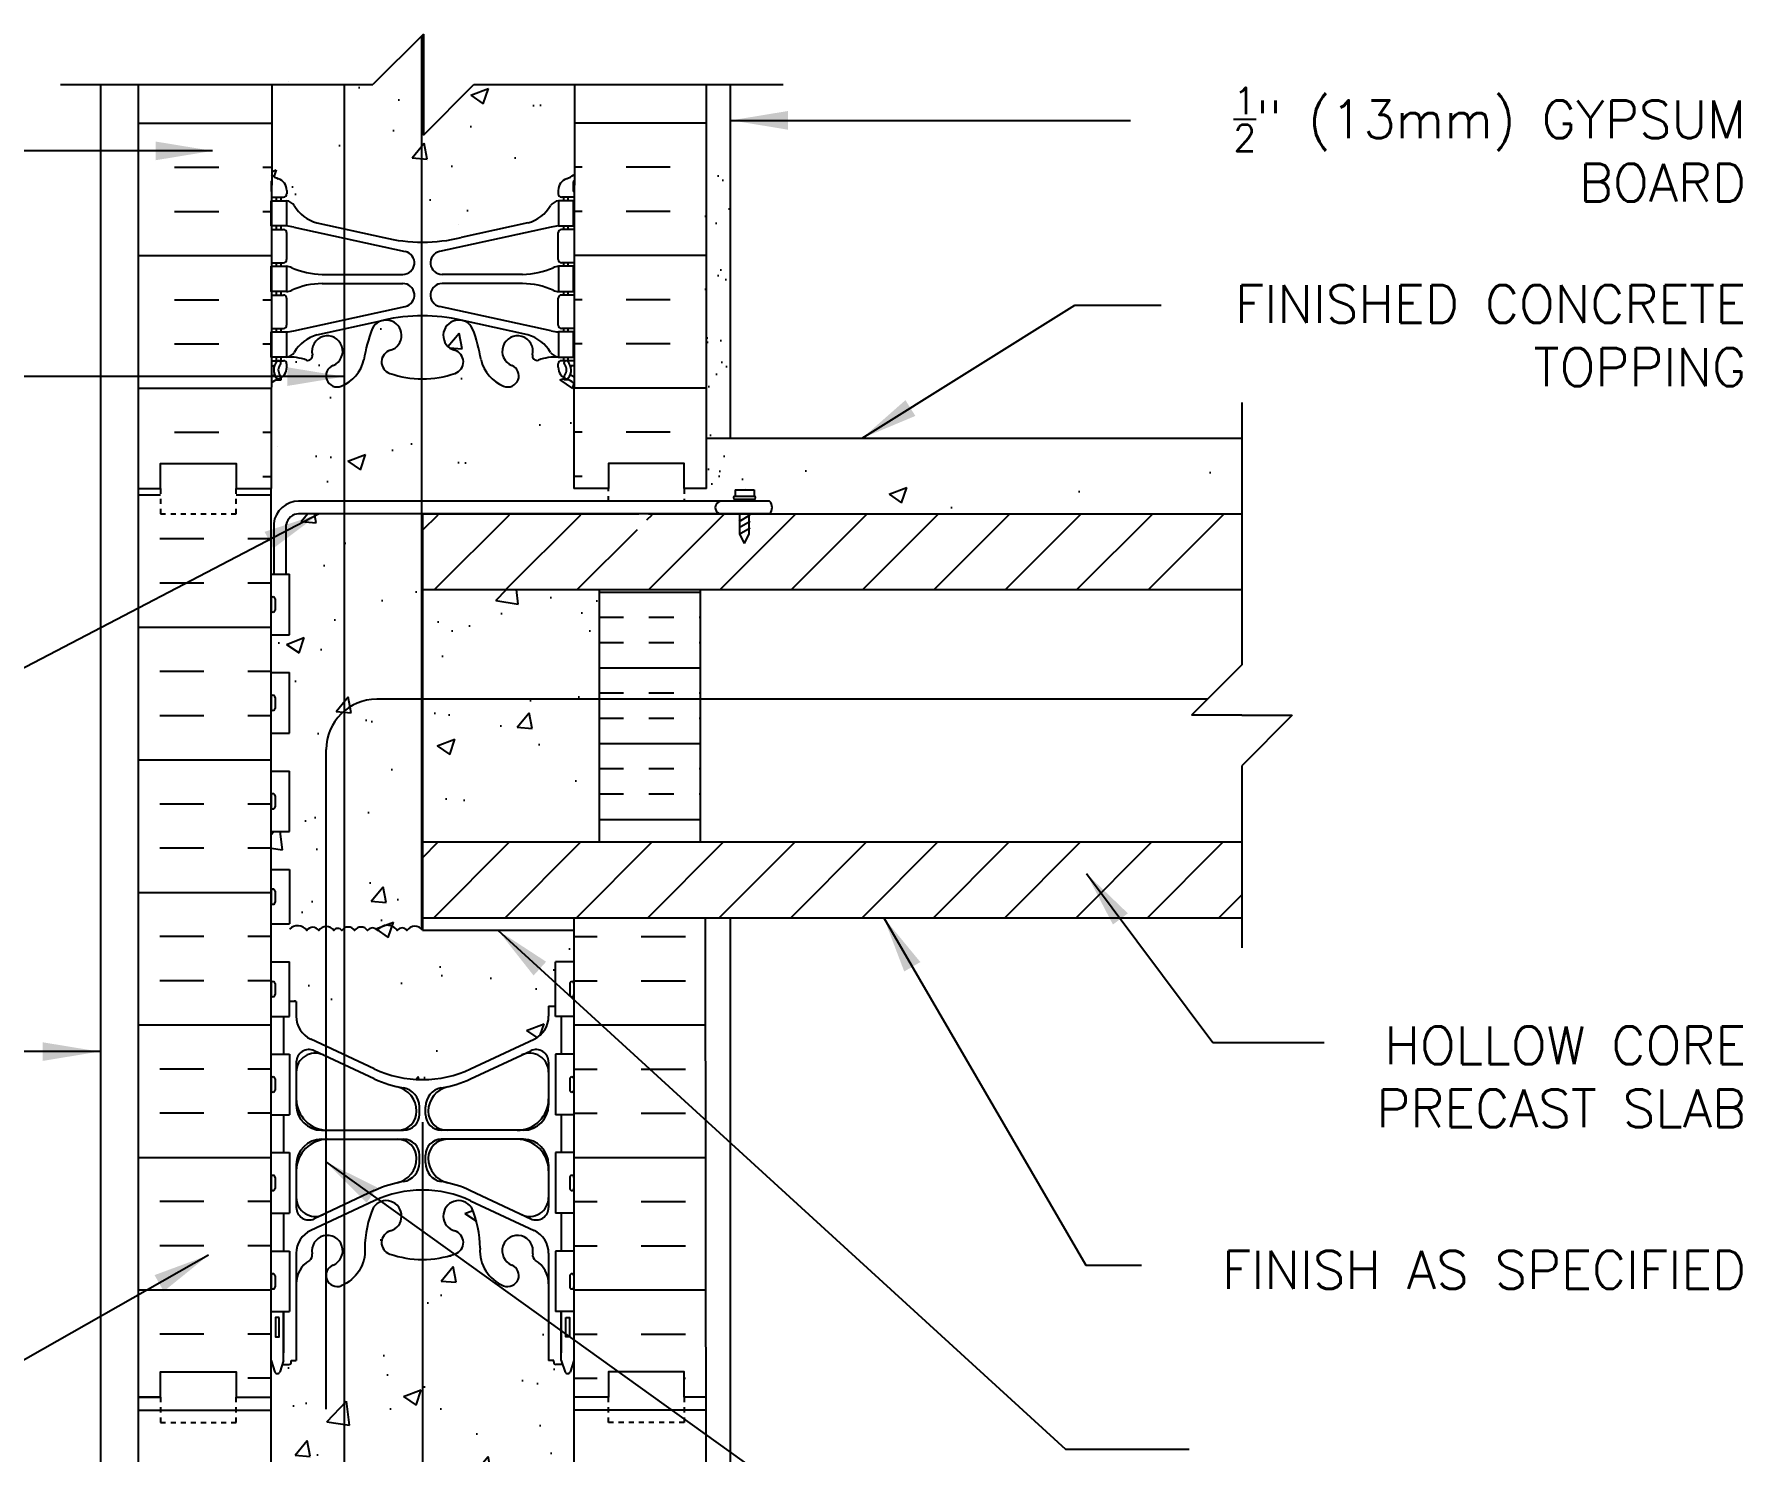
# Model space of a CAD drawing. Header units: inches. Extents: x 64 to 116.3, y 188.2 to 261.
# Drawn here: x 82.43 to 116.29, y 232.92 to 261 of the extents above; entities that cross this region are included whole.
import ezdxf

# ---------------------------------------------------------------- set-up
doc = ezdxf.new("R2010")
doc.units = ezdxf.units.IN
doc.header["$MEASUREMENT"] = 0
doc.linetypes.add('DASHED2', pattern=[0.375, 0.25, -0.125])
for name, color, linetype in [('HATCH', 12, 'Continuous'), ('line25', 2, 'Continuous'), ('LINE3', 3, 'Continuous'), ('LINE50', 5, 'Continuous'), ('LINE9', 9, 'Continuous'), ('TEXT', 4, 'Continuous'), ('Web_Edge', 9, 'Continuous')]:
    doc.layers.add(name, color=color, linetype=linetype)
doc.styles.add('DIM', font='romans.shx', dxfattribs={"width": 0.7})
doc.styles.add('ROMANS', font='romans.shx', dxfattribs={"height": 0.75})
doc.dimstyles.new('ext_12', dxfattribs={"dimscale": 12, "dimtxt": 0.09375, "dimasz": 0.09375, "dimexe": 0.09375, "dimexo": 0.0625, "dimgap": 0.0625, "dimtad": 1, "dimdec": 1, "dimzin": 3, "dimdsep": 46, "dimlunit": 4, "dimtxsty": 'DIM', "dimcen": 0.09, "dimdle": 0.09375, "dimclrt": 4, "dimadec": 0, "dimazin": 0, "dimtfac": 1, "dimtdec": 1, "dimtmove": 2, "dimatfit": 3, "dimfxl": 1, "dimfrac": 2, "dimtolj": 1, "dimtzin": 0, "dimarcsym": 0})

msp = doc.modelspace()

# ---------------------------------------------------------------- hatches: boundary and pattern name
at = {"layer": 'HATCH'}
h = msp.add_hatch(dxfattribs=at)
h.set_pattern_fill('AR-CONC', color=256, scale=0.5)
h.set_pattern_definition([(50, (0, 0), (3.5863, -0.31376), [0.375, -4.125]), (355, (0, 0), (-0.693757, 3.76096), [0.3, -3.3]), (100.4514, (0.299, -0.026), (2.892544, 3.4472), [0.3187, -3.50571]), (46.1842, (0, 1), (5.33621, -0.827596), [0.5625, -6.1875]), (96.6356, (0.4447, 0.931), (4.67331, 4.87059), [0.47805, -5.25857]), (351.1842, (0, 1), (4.67331, 4.87059), [0.45, -4.95]), (21, (0.5, 0.75), (2.984535, -2.013094), [0.375, -4.125]), (326, (0.5, 0.75), (1.216577, 3.62575), [0.3, -3.3]), (71.4514, (0.7487, 0.5822), (4.20111, 1.612656), [0.3187, -3.50571]), (37.5, (0, 0), (0.060799, 1.664469), [0, -3.26, 0, -3.35, 0, -3.3125]), (7.5, (0, 0), (1.315348, 1.972059), [0, -1.91, 0, -3.185, 0, -1.2625]), (327.5, (-1.115, 0), (2.669112, -0.1127744), [0, -1.25, 0, -3.9, 0, -5.175]), (317.5, (-1.615, 0), (2.91593, 0.500525), [0, -1.625, 0, -2.59, 0, -3.675])])
h.paths.add_polyline_path([(93.14, 260.004), (91.145, 260.004), (90.145, 259.004), (90.145, 261.004), (89.145, 260.004), (87.14, 260.004), (87.136, 258.211, 0.07504), (87.268, 258.141, -0.317837), (87.435, 257.905), (87.435, 257.838, -0.414214), (87.372, 257.775), (87.325, 257.775), (87.325, 257.705), (87.43, 257.705, -0.188973), (87.586, 257.61, 0.196323), (88.035, 257.264), (89.357, 256.974, 0.057795), (90.125, 256.885, 0.057795), (90.893, 256.974), (92.215, 257.264, 0.196323), (92.664, 257.61, -0.188973), (92.82, 257.705), (92.925, 257.705), (92.925, 257.775), (92.877, 257.775, -0.414214), (92.815, 257.838), (92.815, 257.905, -0.317837), (92.981, 258.141, 0.089996), (93.136, 258.23)])
h.paths.add_polyline_path([(93.129, 254.087, 0.066908), (93.015, 254.156), (92.925, 254.156), (92.925, 254.198, -0.249069), (92.815, 254.405), (92.815, 254.473, -0.414214), (92.877, 254.535), (92.925, 254.535), (92.925, 254.605), (92.82, 254.605, 0.10046), (92.426, 254.548, -0.601435), (92.306, 254.653, 2.182095), (91.896, 254.44, -1), (91.733, 254.032, -0.24438), (91.285, 254.552, 0.053157), (91.119, 255.166, 1.553132), (90.76, 254.742, -0.735593), (90.773, 254.284, -0.082755), (90.125, 254.176, -0.082755), (89.476, 254.284, -0.735593), (89.489, 254.742, 1.553132), (89.131, 255.166, 0.053157), (88.965, 254.552, -0.24438), (88.516, 254.032, -1), (88.353, 254.44, 2.182095), (87.943, 254.653, -0.601435), (87.823, 254.548, 0.10046), (87.43, 254.605), (87.325, 254.605), (87.325, 254.535), (87.372, 254.535, -0.414214), (87.435, 254.473), (87.435, 254.405, -0.249069), (87.325, 254.198), (87.325, 254.156), (87.235, 254.156, 0.0619), (87.129, 254.093), (87.125, 252.001), (87.125, 250.306), (87.177, 250.306), (87.177, 251.308, -0.379483), (87.669, 251.751), (93.812, 251.751), (93.812, 252.001), (93.125, 252.001)])
h.paths.add_polyline_path([(90.125, 248.501), (90.125, 251.501), (87.67, 251.501, 0.366745), (87.427, 251.29), (87.427, 250.306), (87.49, 250.306), (87.49, 249.106), (87.125, 249.106), (87.125, 248.356), (87.49, 248.356), (87.49, 247.156), (87.125, 247.156), (87.125, 246.406), (87.49, 246.406), (87.49, 245.206), (87.125, 245.206), (87.125, 244.456), (87.49, 244.456), (87.49, 243.376), (87.125, 243.376), (87.125, 242.626), (87.49, 242.626), (87.49, 241.842), (87.625, 241.842), (87.625, 241.548, 0.291097), (87.913, 241.095), (89.171, 240.506, 0.109869), (90.125, 240.294, 0.109869), (91.078, 240.506), (92.337, 241.095, 0.291097), (92.625, 241.548), (92.625, 241.751), (92.759, 241.751), (92.759, 242.626), (93.125, 242.626), (93.125, 243.251), (90.124, 243.251), (90.124, 243.501)])
h.paths.add_polyline_path([(93.625, 250.001), (90.125, 250.001), (90.125, 248.501), (90.124, 245.001), (93.625, 245.001)])
h.paths.add_polyline_path([(92.625, 236.245, 0.258958), (92.366, 236.712, -0.31131), (92.309, 236.842, 2.127293), (91.896, 236.618, -1), (91.733, 236.209, -0.325306), (91.266, 236.952, 0.10488), (91.094, 237.763, 1.422913), (90.76, 237.296, -0.735593), (90.773, 236.838, -0.082755), (90.125, 236.73, -0.082755), (89.476, 236.838, -0.735593), (89.489, 237.296, 1.422913), (89.155, 237.763, 0.10488), (88.983, 236.952, -0.325306), (88.516, 236.209, -1), (88.353, 236.618, 2.127293), (87.94, 236.842, -0.31131), (87.884, 236.712, 0.258958), (87.625, 236.245), (87.625, 234.73), (87.525, 234.73), (87.525, 234.7, -0.414214), (87.475, 234.65), (87.349, 234.65), (87.306, 234.519, -0.725737), (87.2, 234.5), (87.125, 234.73), (87.125, 234.001), (87.125, 231.912, 0.064398), (87.235, 231.846), (87.325, 231.846), (87.325, 231.805, -0.249069), (87.435, 231.598), (87.435, 231.53, -0.414214), (87.372, 231.468), (87.325, 231.468), (87.325, 231.398), (87.43, 231.398, 0.10046), (87.823, 231.455, -0.601435), (87.943, 231.35, 2.182095), (88.353, 231.563, -1), (88.516, 231.971, -0.24438), (88.965, 231.451, 0.053157), (89.131, 230.836, 1.553132), (89.489, 231.261, -0.735593), (89.476, 231.719, -0.082755), (90.125, 231.827, -0.082755), (90.773, 231.719, -0.735593), (90.76, 231.261, 1.553132), (91.119, 230.836, 0.053157), (91.285, 231.451, -0.24438), (91.733, 231.971, -1), (91.896, 231.563, 2.182095), (92.306, 231.35, -0.601435), (92.426, 231.455, 0.10046), (92.82, 231.398), (92.925, 231.398), (92.925, 231.468), (92.877, 231.468, -0.414214), (92.815, 231.53), (92.815, 231.598, -0.249069), (92.925, 231.805), (92.925, 231.846), (93.015, 231.846, 0.064398), (93.125, 231.912), (93.125, 234.73), (93.056, 234.519, -0.725737), (92.95, 234.5), (92.901, 234.65), (92.775, 234.65, -0.414214), (92.725, 234.7), (92.725, 234.73), (92.625, 234.73)])
h.paths.add_polyline_path([(93.125, 227.783, 0.082415), (92.981, 227.862, -0.317837), (92.815, 228.098), (92.815, 228.165, -0.414214), (92.877, 228.228), (92.925, 228.228), (92.925, 228.298), (92.82, 228.298, -0.188973), (92.664, 228.392, 0.196323), (92.215, 228.739), (90.893, 229.029, 0.057795), (90.125, 229.118, 0.057795), (89.357, 229.029), (88.035, 228.739, 0.196323), (87.586, 228.392, -0.188973), (87.43, 228.298), (87.325, 228.298), (87.325, 228.228), (87.372, 228.228, -0.414214), (87.435, 228.165), (87.435, 228.098, -0.317837), (87.268, 227.862, 0.082415), (87.125, 227.783), (87.125, 222.22, 0.082415), (87.268, 222.141, -0.317837), (87.435, 221.905), (87.435, 221.838, -0.414214), (87.372, 221.775), (87.325, 221.775), (87.325, 221.705), (87.43, 221.705, -0.188973), (87.586, 221.61, 0.196323), (88.035, 221.264), (89.357, 220.974, 0.057795), (90.125, 220.885, 0.057795), (90.893, 220.974), (92.215, 221.264, 0.196323), (92.664, 221.61, -0.188973), (92.82, 221.705), (92.925, 221.705), (92.925, 221.775), (92.877, 221.775, -0.414214), (92.815, 221.838), (92.815, 221.905, -0.317837), (92.981, 222.141, 0.082415), (93.125, 222.22)])
h.paths.add_polyline_path([(89.428, 218.307, -0.652503), (89.489, 218.742, 1.553132), (89.131, 219.166, 0.053157), (88.965, 218.552, -0.24438), (88.516, 218.032, -0.095425), (88.435, 218.016), (89.125, 218.004)])
h.paths.add_polyline_path([(88.353, 218.44, 2.182095), (87.943, 218.653, -0.601435), (87.823, 218.548, 0.10046), (87.43, 218.605), (87.325, 218.605), (87.325, 218.535), (87.372, 218.535, -0.414214), (87.435, 218.473), (87.435, 218.405, -0.249069), (87.325, 218.198), (87.325, 218.156), (87.235, 218.156, 0.064398), (87.125, 218.09), (87.125, 218.004), (88.435, 218.016, -0.825776)])
h.paths.add_polyline_path([(91.285, 218.552, 0.053157), (91.119, 219.166, 1.553132), (90.76, 218.742, -0.735593), (90.773, 218.284, -0.082755), (90.125, 218.176), (90.125, 218.004), (90.125, 217.004), (91.125, 218.004), (91.815, 218.016, -0.095425), (91.733, 218.032, -0.24438)])
h.paths.add_polyline_path([(92.815, 218.405), (92.815, 218.473, -0.414214), (92.877, 218.535), (92.925, 218.535), (92.925, 218.605), (92.82, 218.605, 0.10046), (92.426, 218.548, -0.601435), (92.306, 218.653, 2.182095), (91.896, 218.44, -0.825776), (91.815, 218.016), (91.125, 218.004), (93.125, 218.004), (93.125, 218.09, 0.064398), (93.015, 218.156), (92.925, 218.156), (92.925, 218.198, -0.249069)])
h = msp.add_hatch(dxfattribs=at)
h.set_pattern_fill('AR-SAND', color=256, scale=0.5, style=0)
h.set_pattern_definition([(37.5, (-11.074, 88.0742), (-0.0314967, 0.963412), [0, -0.76, 0, -0.85, 0, -0.8125]), (7.5, (-11.074, 88.0742), (0.884888, 1.411073), [0, -0.41, 0, -0.685, 0, -0.2625]), (327.5, (-11.689, 88.0742), (1.557071, 0.0028295), [0, -0.25, 0, -0.9, 0, -1.175]), (317.5, (-11.689, 88.0742), (1.503063, 0.438838), [0, -0.125, 0, -0.59, 0, -0.675])])
h.paths.add_polyline_path([(95.729, 251.501), (96.229, 251.501), (96.229, 258.475), (95.729, 258.475)])
h = msp.add_hatch(dxfattribs=at)
h.set_pattern_fill('AR-CONC', color=256, scale=0.5, style=0)
h.set_pattern_definition([(50, (1e-14, 11.026), (3.5863, -0.31376), [0.375, -4.125]), (355, (1e-14, 11.026), (-0.693757, 3.76096), [0.3, -3.3]), (100.4514, (0.299, 11), (2.892547, 3.447198), [0.3187, -3.50571]), (46.1842, (1e-14, 12.026), (5.336205, -0.827595), [0.5625, -6.1875]), (96.6356, (0.4447, 11.957), (4.67331, 4.87059), [0.47805, -5.25856]), (351.1842, (1e-14, 12.026), (4.67331, 4.87059), [0.45, -4.95]), (21, (0.5, 11.776), (2.984535, -2.013094), [0.375, -4.125]), (326, (0.5, 11.776), (1.216577, 3.62575), [0.3, -3.3]), (71.4514, (0.7487, 11.6083), (4.201113, 1.612652), [0.3187, -3.50571]), (37.5, (1e-14, 11.026), (0.060799, 1.664469), [0, -3.26, 0, -3.35, 0, -3.3125]), (7.5, (1e-14, 11.026), (1.315348, 1.972059), [0, -1.91, 0, -3.185, 0, -1.2625]), (327.5, (-1.115, 11.026), (2.669112, -0.1127744), [0, -1.25, 0, -3.9, 0, -5.175]), (317.5, (-1.615, 11.026), (2.91593, 0.500525), [0, -1.625, 0, -2.59, 0, -3.675])])
h.paths.add_polyline_path([(95.75, 252.501), (95.75, 251.501), (106.359, 251.501), (106.359, 252.501)])
h = msp.add_hatch(dxfattribs=at)
h.set_pattern_fill('INSUL', color=256, scale=7, angle=180, style=0)
h.set_pattern_definition([(180, (94.5417, 233.5014), (-3e-16, -2.625), []), (180, (94.5417, 232.6264), (-3e-16, -2.625), [0.875, -0.875]), (180, (94.5417, 231.7514), (-3e-16, -2.625), [0.875, -0.875])])
h.paths.add_polyline_path([(84.5, 234.001), (84.937, 234.001), (84.937, 234.501), (86.437, 234.501), (86.437, 234.001), (87.125, 234.001), (87.125, 252.001), (86.875, 252.001), (86.437, 252.001), (86.437, 251.501), (84.937, 251.501), (84.937, 252.001), (84.5, 252.001)])
h = msp.add_hatch(dxfattribs=at)
h.set_pattern_fill('AR-CONC', color=256, scale=0.5, style=0)
h.set_pattern_definition([(50, (0, 0), (3.5863, -0.31376), [0.375, -4.125]), (355, (0, 0), (-0.693757, 3.76096), [0.3, -3.3]), (100.4514, (0.299, -0.026), (2.892547, 3.447198), [0.3187, -3.50571]), (46.1842, (0, 1), (5.336205, -0.827595), [0.5625, -6.1875]), (96.6356, (0.4447, 0.931), (4.67331, 4.87059), [0.47805, -5.25856]), (351.1842, (0, 1), (4.67331, 4.87059), [0.45, -4.95]), (21, (0.5, 0.75), (2.984535, -2.013094), [0.375, -4.125]), (326, (0.5, 0.75), (1.216577, 3.62575), [0.3, -3.3]), (71.4514, (0.7487, 0.5822), (4.201113, 1.612652), [0.3187, -3.50571]), (37.5, (0, 0), (0.060799, 1.664469), [0, -3.26, 0, -3.35, 0, -3.3125]), (7.5, (0, 0), (1.315348, 1.972059), [0, -1.91, 0, -3.185, 0, -1.2625]), (327.5, (-1.115, 0), (2.669112, -0.1127744), [0, -1.25, 0, -3.9, 0, -5.175]), (317.5, (-1.615, 0), (2.91593, 0.500525), [0, -1.625, 0, -2.59, 0, -3.675])])
h.paths.add_polyline_path([(90.104, 251.996), (88.573, 251.999), (88.573, 249.047, -0.30222), (88.983, 248.331, 0.10488), (89.155, 247.519, 1.422913), (89.489, 247.986, -0.735593), (89.476, 248.444, -0.080169), (90.104, 248.552)])
h = msp.add_hatch(dxfattribs=at)
h.set_pattern_fill('ANSI31', color=256, scale=8, style=0)
h.set_pattern_definition([(45, (0.1076, 90.4475), (-0.707107, 0.707107), [])])
edge = h.paths.add_edge_path()
edge.add_line((105.859, 250.001), (106.359, 250.501))
edge.add_line((106.359, 250.501), (106.359, 251.501))
edge.add_line((106.359, 251.501), (94.992, 251.501))
edge.add_arc((94.839, 251.608), 0.186, 318.1805, 325.0817, ccw=False)
edge.add_line((94.978, 251.484), (94.613, 251.484))
edge.add_line((94.613, 251.484), (94.573, 251.461))
edge.add_line((94.573, 251.461), (94.573, 250.836))
edge.add_line((94.573, 250.836), (94.479, 250.649))
edge.add_line((94.479, 250.649), (94.386, 250.836))
edge.add_line((94.386, 250.836), (94.386, 251.484))
edge.add_line((94.386, 251.484), (94.025, 251.484))
edge.add_arc((94.024, 251.609), 0.125, 269.3947, 270.6053, ccw=False)
edge.add_line((94.022, 251.484), (90.125, 251.484))
edge.add_line((90.125, 251.484), (90.125, 250.001))
edge.add_line((90.125, 250.001), (105.859, 250.001))
h = msp.add_hatch(dxfattribs=at)
h.set_pattern_fill('INSUL', color=256, scale=4, angle=180, style=0)
h.set_pattern_definition([(180, (0.1076, 92.4475), (-2e-16, -1.5), []), (180, (0.1076, 91.9475), (-2e-16, -1.5), [0.5, -0.5]), (180, (0.1076, 91.4475), (-2e-16, -1.5), [0.5, -0.5])])
h.paths.add_polyline_path([(95.625, 249.622), (93.625, 249.622), (93.625, 245.001), (95.625, 245.001)])
h.paths.add_polyline_path([(95.625, 250.001), (93.625, 250.001), (93.625, 249.622), (95.625, 249.622)])
h = msp.add_hatch(dxfattribs=at)
h.set_pattern_fill('ANSI31', color=256, scale=8, style=0)
h.set_pattern_definition([(45, (0.1076, 92.4475), (-0.707107, 0.707107), [])])
h.paths.add_polyline_path([(106.359, 245.001), (90.124, 245.001), (90.124, 243.501), (106.359, 243.501)])
h = msp.add_hatch(dxfattribs=at)
h.set_pattern_fill('INSUL', color=256, scale=7, angle=180, style=0)
h.set_pattern_definition([(7e-15, (85.7076, 233.5014), (3e-16, -2.625), []), (7e-15, (85.7076, 232.6264), (3e-16, -2.625), [0.875, -0.875]), (7e-15, (85.7076, 231.7514), (3e-16, -2.625), [0.875, -0.875])])
h.paths.add_polyline_path([(95.729, 243.501), (93.125, 243.501), (93.125, 234.001), (93.812, 234.001), (93.812, 234.501), (95.312, 234.501), (95.312, 234.001), (95.75, 234.001)])

# ---------------------------------------------------------------- linework, layer by layer
for p, q in [((87.469, 260.061), (87.469, 260.061)), ((84.5, 259.242), (87.125, 259.242)), ((95.75, 259.242), (93.125, 259.242)), ((85.213, 258.367), (86.088, 258.367)), ((86.963, 258.367), (87.125, 258.367)), ((93.286, 258.367), (93.125, 258.367)), ((95.036, 258.367), (94.161, 258.367)), ((85.213, 257.492), (86.088, 257.492)), ((86.963, 257.492), (87.125, 257.492)), ((93.286, 257.492), (93.125, 257.492)), ((95.036, 257.492), (94.161, 257.492)), ((90.842, 257.238), (90.842, 257.238)), ((84.5, 256.617), (87.125, 256.617)), ((95.75, 256.617), (93.125, 256.617)), ((85.213, 255.742), (86.088, 255.742)), ((86.963, 255.742), (87.125, 255.742)), ((93.286, 255.742), (93.125, 255.742)), ((95.036, 255.742), (94.161, 255.742)), ((85.213, 254.867), (86.088, 254.867)), ((86.963, 254.867), (87.125, 254.867)), ((93.286, 254.867), (93.125, 254.867)), ((95.036, 254.867), (94.161, 254.867)), ((84.5, 253.992), (87.125, 253.992)), ((95.75, 253.992), (93.125, 253.992)), ((85.213, 253.117), (86.088, 253.117)), ((86.963, 253.117), (87.125, 253.117)), ((93.286, 253.117), (93.125, 253.117)), ((95.036, 253.117), (94.161, 253.117)), ((87.259, 252.838), (87.259, 252.838)), ((86.963, 252.242), (87.125, 252.242)), ((93.286, 252.242), (93.125, 252.242)), ((84.5, 233.742), (87.125, 233.742)), ((95.75, 233.742), (93.125, 233.742))]:
    msp.add_line(p, q, dxfattribs=at)
msp.add_lwpolyline([(90.124, 243.251, 0.53692), (89.818, 243.248, 0.520567), (89.625, 243.248, 0.520567), (89.234, 243.248, 0.520567), (89.036, 243.248, 0.520567), (88.781, 243.248, 0.520567), (88.526, 243.248, 0.520567), (88.369, 243.248, 0.520567), (88.072, 243.248, 0.520567), (87.833, 243.248, 0.472608), (87.49, 243.275, 0.472608)], format="xyb", dxfattribs=at)
at = {"layer": 'line25'}
for p, q in [((87.14, 260.004), (87.125, 252.001)), ((93.14, 260.01), (93.125, 252.001)), ((87.125, 234.001), (87.125, 252.001)), ((90.125, 251.501), (94.414, 251.501)), ((94.601, 251.501), (106.359, 251.501)), ((95.729, 251.501), (106.359, 251.501)), ((87.125, 250.306), (87.49, 250.306)), ((87.49, 249.106), (87.49, 250.306)), ((87.125, 249.106), (87.49, 249.106)), ((87.125, 248.356), (87.49, 248.356)), ((87.49, 247.156), (87.49, 248.356)), ((87.125, 247.156), (87.49, 247.156)), ((87.125, 246.406), (87.49, 246.406)), ((87.49, 245.206), (87.49, 246.406)), ((87.125, 245.206), (87.49, 245.206)), ((87.125, 244.456), (87.49, 244.456)), ((87.49, 244.456), (87.49, 243.376)), ((90.124, 243.501), (90.124, 243.251)), ((90.124, 243.501), (106.359, 243.501)), ((93.125, 243.501), (93.125, 218.004)), ((95.729, 243.501), (106.359, 243.501)), ((87.125, 243.376), (87.49, 243.376)), ((90.124, 243.251), (93.125, 243.251)), ((87.125, 242.626), (87.49, 242.626)), ((87.49, 241.546), (87.49, 242.626)), ((92.759, 241.546), (92.759, 242.626)), ((93.124, 242.626), (92.759, 242.626)), ((87.125, 241.546), (87.49, 241.546)), ((93.124, 241.546), (92.759, 241.546)), ((87.125, 240.796), (87.49, 240.796)), ((87.49, 240.796), (87.49, 239.596)), ((92.759, 240.796), (92.759, 239.596)), ((93.124, 240.796), (92.759, 240.796)), ((87.125, 239.596), (87.49, 239.596)), ((93.124, 239.596), (92.759, 239.596)), ((87.125, 238.846), (87.49, 238.846)), ((87.49, 238.846), (87.49, 237.646)), ((93.124, 238.846), (92.759, 238.846)), ((92.759, 238.846), (92.759, 237.646)), ((87.125, 237.646), (87.49, 237.646)), ((93.124, 237.646), (92.759, 237.646)), ((87.125, 236.896), (87.49, 236.896)), ((87.49, 236.896), (87.49, 235.696)), ((92.759, 236.896), (92.759, 235.696)), ((93.124, 236.896), (92.759, 236.896)), ((87.125, 235.696), (87.49, 235.696)), ((93.124, 235.696), (92.759, 235.696)), ((87.125, 217.992), (87.125, 234.001))]:
    msp.add_line(p, q, dxfattribs=at)
msp.add_lwpolyline([(90.125, 251.501), (90.125, 248.501), (90.124, 243.501)], dxfattribs=at)
at = {"layer": 'LINE3'}
for p, q in [((90.104, 260.963), (90.104, 243.276)), ((88.573, 260.004), (88.573, 221.793)), ((105.677, 247.83), (89.219, 247.83)), ((88.219, 233.764), (88.219, 246.83)), ((90.124, 239.45), (90.125, 219.004))]:
    msp.add_line(p, q, dxfattribs=at)
msp.add_arc((89.219, 246.83), 1, 90, 180, dxfattribs=at)
at = {"layer": 'LINE50'}
for p, q in [((84.5, 252.001), (84.5, 260.004)), ((95.75, 252.001), (95.75, 260.004)), ((96.533, 252.001), (96.533, 252.001)), ((95.729, 243.501), (95.75, 218.004)), ((84.5, 217.992), (84.5, 234.001))]:
    msp.add_line(p, q, dxfattribs=at)
for points in [[(84.937, 234.001), (84.5, 234.001), (84.5, 252.001), (84.937, 252.001), (84.937, 252.501), (86.437, 252.501), (86.437, 252.001), (86.875, 252.001), (87.125, 252.001)], [(84.5, 252.001), (84.937, 252.001), (84.937, 252.501), (86.437, 252.501), (86.437, 252.001), (87.125, 252.001)], [(95.75, 252.001), (95.312, 252.001), (95.312, 252.501), (93.812, 252.501), (93.812, 252.001), (93.125, 252.001)], [(84.5, 234.001), (84.937, 234.001), (84.937, 234.501), (86.437, 234.501), (86.437, 234.001), (87.125, 234.001)], [(84.5, 234.001), (84.937, 234.001), (84.937, 234.501), (86.437, 234.501), (86.437, 234.001), (87.125, 234.001)], [(95.749, 234.001), (95.312, 234.001), (95.312, 234.501), (93.812, 234.501), (93.812, 234.001), (93.124, 234.001)]]:
    msp.add_lwpolyline(points, dxfattribs=at)
at = {"layer": 'LINE9'}
for p, q in [((90.145, 261.004), (89.145, 260.004)), ((90.145, 261.004), (90.145, 259.004)), ((82.955, 260.004), (89.145, 260.004)), ((83.75, 218.004), (83.75, 260.004)), ((90.145, 259.004), (91.145, 260.004)), ((91.145, 260.004), (97.27, 260.004)), ((96.229, 253.001), (96.229, 260.004)), ((106.359, 253.706), (106.359, 248.512)), ((95.749, 253.001), (106.359, 253.001)), ((96.319, 251.979), (96.319, 251.854)), ((96.319, 251.979), (96.694, 251.979)), ((96.694, 251.979), (96.694, 251.854)), ((97.003, 251.751), (87.669, 251.751)), ((96.319, 251.854), (96.694, 251.854)), ((96.319, 251.791), (96.694, 251.791)), ((96.319, 251.791), (96.694, 251.791)), ((96.412, 251.751), (96.412, 251.791)), ((96.6, 251.751), (96.6, 251.791)), ((87.177, 251.308), (87.177, 250.306)), ((87.427, 250.306), (87.427, 251.29)), ((97.004, 251.501), (87.67, 251.501)), ((96.398, 251.486), (96.424, 251.501)), ((96.398, 251.353), (96.617, 251.479)), ((96.398, 251.228), (96.617, 251.354)), ((96.398, 251.096), (96.617, 251.222)), ((96.412, 251.104), (96.412, 251.501)), ((96.6, 251.104), (96.6, 251.501)), ((96.506, 250.916), (96.412, 251.104)), ((96.506, 250.916), (96.6, 251.104)), ((87.165, 249.856), (87.165, 249.856)), ((90.125, 250.001), (106.359, 250.001)), ((93.625, 250.001), (93.625, 245.001)), ((95.625, 250.001), (95.625, 245.001)), ((87.125, 249.816), (87.125, 249.596)), ((87.125, 249.761), (87.125, 249.761)), ((87.125, 249.651), (87.125, 249.651)), ((87.165, 249.556), (87.165, 249.556)), ((87.205, 249.816), (87.205, 249.596)), ((106.359, 248.512), (105.359, 247.512)), ((106.359, 248.512), (106.359, 248.512)), ((87.125, 247.866), (87.125, 247.646)), ((87.125, 247.811), (87.125, 247.811)), ((87.165, 247.906), (87.165, 247.906)), ((87.205, 247.866), (87.205, 247.646)), ((87.125, 247.701), (87.125, 247.701)), ((87.165, 247.606), (87.165, 247.606)), ((106.359, 247.512), (105.359, 247.512)), ((106.359, 247.512), (107.359, 247.512)), ((107.359, 247.512), (106.359, 246.512)), ((106.359, 246.512), (106.359, 242.904)), ((87.125, 245.916), (87.125, 245.696)), ((87.125, 245.861), (87.125, 245.861)), ((87.165, 245.956), (87.165, 245.956)), ((87.205, 245.916), (87.205, 245.696)), ((87.125, 245.751), (87.125, 245.751)), ((87.165, 245.656), (87.165, 245.656)), ((90.125, 245.001), (106.359, 245.001)), ((87.125, 244.026), (87.125, 243.806)), ((87.125, 243.971), (87.125, 243.971)), ((87.125, 243.861), (87.125, 243.861)), ((87.165, 244.066), (87.165, 244.066)), ((87.165, 243.766), (87.165, 243.766)), ((87.205, 244.026), (87.205, 243.806)), ((96.229, 218.004), (96.229, 243.501)), ((87.125, 242.196), (87.125, 241.976)), ((87.125, 242.141), (87.125, 242.141)), ((87.165, 242.236), (87.165, 242.236)), ((87.205, 242.196), (87.205, 241.976)), ((93.045, 242.196), (93.045, 241.976)), ((93.085, 242.236), (93.085, 242.236)), ((93.125, 242.196), (93.125, 241.976)), ((93.125, 242.141), (93.125, 242.141)), ((87.125, 242.031), (87.125, 242.031)), ((87.165, 241.936), (87.165, 241.936)), ((87.625, 241.842), (87.49, 241.842)), ((87.625, 241.842), (87.625, 241.548)), ((92.625, 241.751), (92.625, 241.548)), ((92.625, 241.751), (92.759, 241.751)), ((93.085, 241.936), (93.085, 241.936)), ((93.125, 242.031), (93.125, 242.031)), ((89.171, 240.506), (87.913, 241.095)), ((91.078, 240.506), (92.337, 241.095)), ((89.171, 240.308), (87.981, 240.865)), ((91.078, 240.308), (92.269, 240.865)), ((87.625, 240.638), (87.625, 239.79)), ((92.625, 240.638), (92.625, 239.79)), ((87.125, 240.306), (87.125, 240.086)), ((87.125, 240.251), (87.125, 240.251)), ((87.125, 240.141), (87.125, 240.141)), ((87.165, 240.346), (87.165, 240.346)), ((87.165, 240.046), (87.165, 240.046)), ((87.205, 240.306), (87.205, 240.086)), ((93.045, 240.306), (93.045, 240.086)), ((93.085, 240.346), (93.085, 240.346)), ((93.085, 240.046), (93.085, 240.046)), ((93.125, 240.306), (93.125, 240.086)), ((93.125, 240.251), (93.125, 240.251)), ((93.125, 240.141), (93.125, 240.141)), ((90.065, 239.603), (90.065, 239.757)), ((90.185, 239.603), (90.185, 239.757)), ((88.125, 239.29), (89.752, 239.29)), ((88.125, 239.11), (89.752, 239.11)), ((92.125, 239.29), (90.497, 239.29)), ((92.125, 239.11), (90.497, 239.11)), ((90.01, 238.735), (90.01, 238.735)), ((90.065, 238.643), (90.065, 238.798)), ((90.185, 238.643), (90.185, 238.798)), ((90.24, 238.735), (90.24, 238.735)), ((87.125, 238.356), (87.125, 238.136)), ((87.205, 238.356), (87.205, 238.136)), ((87.625, 238.61), (87.625, 237.762)), ((92.625, 238.61), (92.625, 237.762)), ((93.045, 238.356), (93.045, 238.136)), ((93.125, 238.356), (93.125, 238.136)), ((87.125, 238.301), (87.125, 238.301)), ((87.125, 238.191), (87.125, 238.191)), ((87.165, 238.096), (87.165, 238.096)), ((89.171, 238.093), (87.981, 237.535)), ((91.078, 238.093), (92.269, 237.535)), ((93.085, 238.096), (93.085, 238.096)), ((93.125, 238.301), (93.125, 238.301)), ((93.125, 238.191), (93.125, 238.191)), ((89.171, 237.894), (87.913, 237.305)), ((91.078, 237.894), (92.337, 237.305)), ((87.625, 236.852), (87.625, 234.73)), ((92.625, 236.852), (92.625, 234.73)), ((87.125, 236.406), (87.125, 236.186)), ((87.125, 236.351), (87.125, 236.351)), ((87.165, 236.446), (87.165, 236.446)), ((87.205, 236.406), (87.205, 236.186)), ((93.045, 236.406), (93.045, 236.186)), ((93.085, 236.446), (93.085, 236.446)), ((93.125, 236.406), (93.125, 236.186)), ((93.125, 236.351), (93.125, 236.351)), ((87.125, 236.241), (87.125, 236.241)), ((87.165, 236.146), (87.165, 236.146)), ((93.085, 236.146), (93.085, 236.146)), ((93.125, 236.241), (93.125, 236.241)), ((87.375, 234.73), (87.375, 235.696)), ((92.875, 234.73), (92.875, 235.696)), ((87.125, 234.73), (87.2, 234.5)), ((87.375, 234.73), (87.3, 234.5)), ((87.349, 234.65), (87.475, 234.65)), ((87.525, 234.7), (87.525, 234.73)), ((87.525, 234.73), (87.625, 234.73)), ((87.525, 234.7), (87.525, 234.7)), ((92.725, 234.73), (92.625, 234.73)), ((92.725, 234.7), (92.725, 234.73)), ((92.725, 234.7), (92.725, 234.7)), ((92.901, 234.65), (92.775, 234.65)), ((92.875, 234.73), (92.95, 234.5)), ((93.125, 234.73), (93.05, 234.5))]:
    msp.add_line(p, q, dxfattribs=at)
at = {"layer": 'LINE9', "linetype": 'DASHED2', "ltscale": 0.15}
for p, q in [((95.312, 252.001), (95.312, 252.001)), ((95.312, 252.001), (95.312, 251.751)), ((84.937, 234.001), (84.937, 233.501)), ((86.437, 233.501), (86.437, 234.001)), ((93.812, 233.501), (93.812, 234.001)), ((95.312, 234.001), (95.312, 233.501)), ((84.937, 233.501), (86.437, 233.501)), ((95.312, 233.501), (93.812, 233.501))]:
    msp.add_line(p, q, dxfattribs=at)
for points in [[(84.937, 252.001), (84.937, 252.001), (84.937, 251.501), (86.437, 251.501), (86.437, 252.001), (86.437, 252.001)], [(93.812, 251.751), (93.812, 252.001), (93.812, 252.001)]]:
    msp.add_lwpolyline(points, dxfattribs=at)
at = {"layer": 'LINE9'}
for points in [[(87.375, 241.546), (87.375, 240.796)], [(92.875, 241.546), (92.875, 240.796)], [(87.375, 239.596), (87.375, 238.846)], [(92.875, 239.596), (92.875, 238.846)], [(87.375, 237.646), (87.375, 236.896)], [(92.875, 237.646), (92.875, 236.896)], [(87.375, 235.696), (87.375, 234.88)], [(92.875, 235.696), (92.875, 234.88)]]:
    msp.add_lwpolyline(points, dxfattribs=at)
for points in [[(88.983, 236.952, -0.325312), (88.516, 236.209)], [(91.266, 236.952, 0.325312), (91.733, 236.209)]]:
    msp.add_lwpolyline(points, format="xyb", dxfattribs=at)
for points in [[(87.285, 235.58), (87.215, 235.58), (87.215, 235.2), (87.285, 235.2)], [(92.965, 235.58), (93.035, 235.58), (93.035, 235.2), (92.965, 235.2)]]:
    msp.add_lwpolyline(points, close=True, dxfattribs=at)
for centre, radius, start, end in [((87.673, 251.252), 0.499, 89.3543, 173.5797), ((96.05, 251.626), 0.125, 89.3947, 270.6053), ((96.319, 251.823), 0.0312, 90, 270), ((96.694, 251.823), 0.0312, 270, 90), ((96.866, 251.625), 0.186, 318.1805, 42.6425), ((87.673, 251.252), 0.249, 89.3543, 171.2068), ((87.165, 249.816), 0.04, 90, 180), ((87.165, 249.816), 0.04, 0, 90), ((87.165, 249.596), 0.04, 180, 270), ((87.165, 249.596), 0.04, 270, 0), ((87.165, 247.866), 0.04, 90, 180), ((87.165, 247.866), 0.04, 0, 90), ((87.165, 247.646), 0.04, 180, 270), ((87.165, 247.646), 0.04, 270, 0), ((87.165, 245.916), 0.04, 90, 180), ((87.165, 245.916), 0.04, 0, 90), ((87.165, 245.696), 0.04, 180, 270), ((87.165, 245.696), 0.04, 270, 0), ((87.165, 244.026), 0.04, 90, 180), ((87.165, 243.806), 0.04, 180, 270), ((87.165, 244.026), 0.04, 0, 90), ((87.165, 243.806), 0.04, 270, 0), ((87.165, 242.196), 0.04, 90, 180), ((87.165, 242.196), 0.04, 0, 90), ((93.085, 242.196), 0.04, 90, 180), ((93.085, 242.196), 0.04, 360, 90), ((87.165, 241.976), 0.04, 180, 270), ((87.165, 241.976), 0.04, 270, 0), ((93.085, 241.976), 0.04, 180, 270), ((93.085, 241.976), 0.04, 270, 0), ((88.125, 241.548), 0.5, 180, 244.9204), ((92.125, 241.548), 0.5, 295.0796, 360), ((87.875, 240.638), 0.25, 64.9204, 180), ((88, 240.442), 0.375, 64.9204, 180), ((92.25, 240.442), 0.375, 0, 115.0796), ((92.375, 240.638), 0.25, 360, 115.0796), ((90.125, 242.544), 2.25, 244.9204, 270), ((90.125, 242.544), 2.25, 270, 295.0796), ((87.165, 240.306), 0.04, 90, 180), ((87.165, 240.086), 0.04, 180, 270), ((87.165, 240.306), 0.04, 0, 90), ((87.165, 240.086), 0.04, 270, 0), ((90.125, 242.346), 2.25, 244.9204, 260.4613), ((89.51, 239.665), 0.5, 0, 77.0773), ((89.69, 239.757), 0.375, 0, 80.4613), ((90.56, 239.757), 0.375, 99.5387, 180), ((90.74, 239.665), 0.5, 102.9227, 180), ((90.125, 242.346), 2.25, 279.5387, 295.0796), ((93.085, 240.306), 0.04, 90, 180), ((93.085, 240.086), 0.04, 180, 270), ((93.085, 240.306), 0.04, 360, 90), ((93.085, 240.086), 0.04, 270, 0), ((88.25, 239.915), 0.625, 180, 270), ((88.125, 239.79), 0.5, 180, 270), ((92, 239.915), 0.625, 270, 0), ((92.125, 239.79), 0.5, 270, 360), ((89.635, 239.665), 0.375, 270, 0), ((89.752, 239.603), 0.312, 270, 0), ((90.497, 239.603), 0.312, 180, 270), ((90.615, 239.665), 0.375, 180, 270), ((88.25, 238.485), 0.625, 90, 180), ((88.125, 238.61), 0.5, 90, 180), ((89.635, 238.735), 0.375, 0, 90), ((89.752, 238.798), 0.312, 0, 90), ((90.497, 238.798), 0.312, 90, 180), ((90.615, 238.735), 0.375, 90, 180), ((92, 238.485), 0.625, 360, 90), ((92.125, 238.61), 0.5, 360, 90), ((89.51, 238.735), 0.5, 282.9227, 0), ((90.74, 238.735), 0.5, 180, 257.0773), ((87.165, 238.356), 0.04, 90, 180), ((87.165, 238.356), 0.04, 0, 90), ((89.69, 238.643), 0.375, 279.5387, 0), ((90.56, 238.643), 0.375, 180, 260.4613), ((93.085, 238.356), 0.04, 90, 180), ((93.085, 238.356), 0.04, 360, 90), ((87.165, 238.136), 0.04, 180, 270), ((87.165, 238.136), 0.04, 270, 0), ((90.125, 236.055), 2.25, 99.5387, 115.0796), ((90.125, 235.856), 2.25, 90, 115.0796), ((90.125, 235.856), 2.25, 64.9204, 90), ((90.125, 236.055), 2.25, 64.9204, 80.4613), ((93.085, 238.136), 0.04, 180, 270), ((93.085, 238.136), 0.04, 270, 0), ((88, 237.958), 0.375, 180, 295.0796), ((87.875, 237.762), 0.25, 180, 295.0796), ((90.983, 236.951), 2, 156.0362, 179.9854), ((89.406, 237.59), 0.305, 285.7253, 145.3297), ((90.843, 237.59), 0.305, 34.6703, 254.2747), ((89.266, 236.951), 2, 0.0146, 23.9638), ((92.25, 237.958), 0.375, 244.9204, 360), ((92.375, 237.762), 0.25, 244.9204, 360), ((88.125, 236.852), 0.5, 115.0796, 180), ((88.24, 236.901), 0.305, 291.8037, 191.0944), ((89.554, 237.065), 0.24, 105.7253, 251.077), ((90.695, 237.065), 0.24, 288.923, 74.2747), ((92.01, 236.901), 0.305, 348.9056, 248.1963), ((92.125, 236.852), 0.5, 360, 64.9204), ((88.175, 236.245), 0.55, 121.9268, 180), ((87.818, 236.818), 0.125, 301.9268, 11.0944), ((90.125, 238.73), 2, 251.077, 270), ((90.125, 238.73), 2, 270, 288.923), ((92.432, 236.818), 0.125, 168.9056, 238.0732), ((92.075, 236.245), 0.55, 360, 58.0732), ((87.165, 236.406), 0.04, 90, 180), ((87.165, 236.406), 0.04, 0, 90), ((88.435, 236.414), 0.22, 111.8037, 291.8037), ((91.815, 236.414), 0.22, 248.1963, 68.1963), ((93.085, 236.406), 0.04, 90, 180), ((93.085, 236.406), 0.04, 360, 90), ((87.165, 236.186), 0.04, 180, 270), ((87.165, 236.186), 0.04, 270, 0), ((93.085, 236.186), 0.04, 180, 270), ((93.085, 236.186), 0.04, 270, 0), ((87.475, 234.7), 0.05, 270, 0), ((92.775, 234.7), 0.05, 180, 270), ((87.25, 234.527), 0.0567, 208.0725, 331.9275), ((93, 234.527), 0.0567, 208.0725, 331.9275)]:
    msp.add_arc(centre, radius, start, end, dxfattribs=at)
at = {"layer": 'Web_Edge'}
for p, q in [((87.135, 257.895), (87.135, 258.081)), ((93.115, 257.895), (93.115, 258.081)), ((87.125, 257.775), (87.372, 257.775)), ((87.235, 257.705), (87.235, 257.775)), ((87.325, 257.705), (87.325, 257.775)), ((87.435, 257.905), (87.435, 257.838)), ((92.815, 257.905), (92.815, 257.838)), ((93.125, 257.775), (92.877, 257.775)), ((92.925, 257.705), (92.925, 257.775)), ((93.015, 257.705), (93.015, 257.775)), ((87.125, 257.135), (87.372, 257.135)), ((87.235, 257.135), (87.235, 257.205)), ((87.325, 257.135), (87.325, 257.205)), ((87.435, 256.538), (87.435, 257.073)), ((87.574, 257.181), (89.785, 256.7)), ((88.035, 257.264), (89.357, 256.974)), ((92.676, 257.181), (90.464, 256.7)), ((92.215, 257.264), (90.893, 256.974)), ((92.815, 256.538), (92.815, 257.073)), ((93.125, 257.135), (92.877, 257.135)), ((92.925, 257.135), (92.925, 257.205)), ((93.015, 257.135), (93.015, 257.205)), ((87.125, 256.475), (87.372, 256.475)), ((87.235, 256.405), (87.235, 256.475)), ((87.325, 256.405), (87.325, 256.475)), ((93.125, 256.475), (92.877, 256.475)), ((92.925, 256.405), (92.925, 256.475)), ((93.015, 256.405), (93.015, 256.475)), ((88.139, 256.245), (89.736, 256.245)), ((88.139, 256.065), (89.736, 256.065)), ((92.11, 256.245), (90.514, 256.245)), ((92.11, 256.065), (90.514, 256.065)), ((87.125, 255.835), (87.372, 255.835)), ((87.235, 255.835), (87.235, 255.905)), ((87.325, 255.835), (87.325, 255.905)), ((87.435, 255.238), (87.435, 255.773)), ((87.574, 255.129), (89.785, 255.611)), ((92.676, 255.129), (90.464, 255.611)), ((92.815, 255.238), (92.815, 255.773)), ((93.125, 255.835), (92.877, 255.835)), ((92.925, 255.835), (92.925, 255.905)), ((93.015, 255.835), (93.015, 255.905)), ((88.035, 255.046), (89.357, 255.337)), ((92.215, 255.046), (90.893, 255.337)), ((87.125, 255.175), (87.372, 255.175)), ((87.235, 255.105), (87.235, 255.175)), ((87.325, 255.105), (87.325, 255.175)), ((93.125, 255.175), (92.877, 255.175)), ((92.925, 255.105), (92.925, 255.175)), ((93.015, 255.105), (93.015, 255.175)), ((87.235, 254.535), (87.235, 254.605)), ((87.325, 254.535), (87.325, 254.605)), ((92.925, 254.535), (92.925, 254.605)), ((93.015, 254.535), (93.015, 254.605)), ((87.125, 254.535), (87.372, 254.535)), ((87.125, 254.435), (87.167, 254.435)), ((87.435, 254.405), (87.435, 254.473)), ((92.815, 254.405), (92.815, 254.473)), ((93.125, 254.535), (92.877, 254.535)), ((93.125, 254.435), (93.083, 254.435)), ((87.235, 254.156), (87.325, 254.156)), ((87.325, 254.156), (87.325, 254.198)), ((92.925, 254.156), (92.925, 254.198)), ((93.015, 254.156), (92.925, 254.156))]:
    msp.add_line(p, q, dxfattribs=at)
for points in [[(87.13, 257.705), (87.43, 257.705), (87.43, 257.205), (87.13, 257.205)], [(93.12, 257.705), (92.82, 257.705), (92.82, 257.205), (93.12, 257.205)], [(87.13, 256.405), (87.43, 256.405), (87.43, 255.905), (87.13, 255.905)], [(93.12, 256.405), (92.82, 256.405), (92.82, 255.905), (93.12, 255.905)], [(87.13, 255.105), (87.43, 255.105), (87.43, 254.605), (87.13, 254.605)], [(93.12, 255.105), (92.82, 255.105), (92.82, 254.605), (93.12, 254.605)]]:
    msp.add_lwpolyline(points, close=True, dxfattribs=at)
for centre, radius, start, end in [((87.435, 258.612), 0.5, 231.6833, 250.5288), ((87.435, 258.612), 0.6, 238.8907, 238.927), ((87.115, 258.081), 0.02, 360, 58.927), ((87.185, 257.905), 0.25, 0, 70.5288), ((93.065, 257.905), 0.25, 109.4712, 180), ((92.815, 258.612), 0.5, 289.4712, 308.3167), ((93.135, 258.081), 0.02, 121.073, 180), ((92.815, 258.612), 0.6, 301.073, 301.1093), ((87.115, 257.895), 0.02, 299.988, 360), ((87.372, 257.838), 0.0625, 270, 0), ((87.387, 257.459), 0.25, 37.2777, 80.0823), ((92.863, 257.459), 0.25, 99.9177, 142.7223), ((92.877, 257.838), 0.0625, 180, 270), ((93.135, 257.895), 0.02, 180, 240.012), ((88.234, 257.987), 0.75, 210.155, 254.5838), ((92.015, 257.987), 0.75, 285.4162, 329.845), ((87.372, 257.073), 0.0625, 0, 90), ((87.339, 256.209), 1, 76.4291, 84.7991), ((90.125, 260.241), 3.356, 256.7692, 270), ((90.125, 260.241), 3.356, 270, 283.2308), ((92.91, 256.209), 1, 95.2009, 103.5709), ((92.877, 257.073), 0.0625, 90, 180), ((89.736, 256.475), 0.23, 270, 77.6055), ((90.514, 256.475), 0.23, 102.3945, 270), ((87.372, 256.538), 0.0625, 270, 0), ((87.426, 256.187), 0.219, 60.4937, 88.92), ((87.426, 256.187), 0.219, 60.4937, 88.92), ((88.17, 257.845), 1.6, 246.5673, 268.9203), ((88.17, 257.845), 1.6, 246.5673, 268.9203), ((92.08, 257.845), 1.6, 271.0797, 293.4327), ((92.08, 257.845), 1.6, 271.0797, 293.4327), ((92.824, 256.187), 0.219, 91.08, 119.5063), ((92.824, 256.187), 0.219, 91.08, 119.5063), ((92.877, 256.538), 0.0625, 180, 270), ((87.426, 256.124), 0.219, 271.08, 299.5063), ((88.17, 254.465), 1.6, 91.0797, 113.4327), ((89.736, 255.835), 0.23, 282.3945, 90), ((90.514, 255.835), 0.23, 90, 257.6055), ((92.08, 254.465), 1.6, 66.5673, 88.9203), ((92.824, 256.124), 0.219, 240.4937, 268.92), ((87.372, 255.773), 0.0625, 0, 90), ((92.877, 255.773), 0.0625, 90, 180), ((89.406, 255.036), 0.305, 285.7253, 154.6218), ((90.125, 252.07), 3.356, 90, 103.2308), ((90.125, 252.07), 3.356, 76.7692, 90), ((90.843, 255.036), 0.305, 25.3782, 254.2747), ((87.372, 255.238), 0.0625, 270, 0), ((87.339, 256.101), 1, 275.2009, 283.5709), ((88.234, 254.323), 0.75, 105.4162, 149.845), ((88.24, 254.723), 0.305, 291.8037, 193.3205), ((91.928, 254.082), 3, 158.8016, 170.9727), ((88.322, 254.082), 3, 9.0273, 21.1984), ((92.01, 254.723), 0.305, 346.6795, 248.1963), ((92.015, 254.323), 0.75, 30.155, 74.5838), ((92.91, 256.101), 1, 256.4291, 264.7991), ((92.877, 255.238), 0.0625, 180, 270), ((87.387, 254.851), 0.25, 279.9177, 322.7223), ((87.486, 253.607), 1, 70.0933, 93.2121), ((87.855, 254.632), 0.09, 251.1349, 13.3205), ((89.554, 254.511), 0.24, 105.7253, 251.077), ((90.695, 254.511), 0.24, 288.923, 74.2747), ((92.394, 254.632), 0.09, 166.6795, 288.8651), ((92.764, 253.607), 1, 86.7879, 109.9067), ((92.863, 254.851), 0.25, 217.2777, 260.0823), ((87.435, 253.698), 0.6, 114.9252, 121.1093), ((87.167, 254.415), 0.02, 345.8459, 90), ((87.428, 254.351), 0.25, 137.5391, 219.8855), ((87.173, 254.26), 0.02, 294.9252, 19.2084), ((87.271, 254.22), 0.045, 218.552, 40.8121), ((87.277, 254.489), 0.045, 317.5391, 137.5391), ((87.428, 254.351), 0.16, 137.5391, 219.9999), ((87.185, 254.405), 0.25, 289.4712, 360), ((87.372, 254.473), 0.0625, 360, 90), ((88.435, 254.236), 0.22, 111.8037, 291.8037), ((88.24, 254.723), 0.745, 291.8037, 346.7348), ((90.125, 256.176), 2, 251.077, 270), ((90.125, 256.176), 2, 270, 288.923), ((92.01, 254.723), 0.745, 193.2652, 248.1963), ((91.815, 254.236), 0.22, 248.1963, 68.1963), ((92.877, 254.473), 0.0625, 90, 180), ((93.065, 254.405), 0.25, 180, 250.5288), ((92.972, 254.489), 0.045, 42.4609, 222.4609), ((92.979, 254.22), 0.045, 139.1879, 321.448), ((92.821, 254.351), 0.16, 320.0001, 42.4609), ((92.821, 254.351), 0.25, 320.1145, 42.4609), ((93.076, 254.26), 0.02, 160.7916, 245.0748), ((93.083, 254.415), 0.02, 90, 194.1541), ((92.815, 253.698), 0.6, 58.8907, 65.0748), ((87.435, 253.698), 0.5, 109.4712, 128.3167), ((92.815, 253.698), 0.5, 51.6833, 70.5288)]:
    msp.add_arc(centre, radius, start, end, dxfattribs=at)

# ---------------------------------------------------------------- texts
at = {"layer": 'TEXT', "char_height": 0.75, "attachment_point": 6, "style": 'ROMANS'}
for s, insert, width in [('\\A1;{\\H0.7x;\\S1/2;}" (13mm) GYPSUM BOARD', (116.35, 258.817), 12.99266), ('\\A1;FINISHED CONCRETE TOPPING', (116.35, 255.034), 12.99266), ('\\A1;HOLLOW CORE PRECAST SLAB', (116.35, 240.348), 10.94608), ('\\A1;FINISH AS SPECIFIED', (116.35, 236.525), 12.93148)]:
    msp.add_mtext(s, dxfattribs=dict(at, insert=insert, width=width))

# ---------------------------------------------------------------- leaders
at = {"layer": 'TEXT'}
for points in [[(96.241, 259.297), (104.153, 259.297)], [(98.839, 253.001), (103.051, 255.637), (104.764, 255.637)], [(103.279, 244.377), (105.784, 241.028), (107.99, 241.028)], [(99.264, 243.501), (103.27, 236.619), (104.373, 236.619)], [(91.621, 243.251), (102.867, 232.971), (105.315, 232.971)], [(83.723, 240.848), (75.892, 240.848)], [(88.212, 238.661), (101.394, 229.205), (104.386, 229.205)]]:
    msp.add_leader(points, dimstyle='ext_12', override={"dimgap": 0.0625, "dimtad": 0}, dxfattribs=at)
for points in [[(85.965, 258.692), (76.669, 258.692)], [(88.573, 254.22), (76.301, 254.22)], [(88.081, 251.501), (79.121, 246.83), (75.783, 246.83)], [(85.886, 236.815), (80.949, 234.011), (79.554, 234.011)]]:
    msp.add_leader(points, dimstyle='ext_12', dxfattribs=at)

doc.saveas('drawing.dxf')
